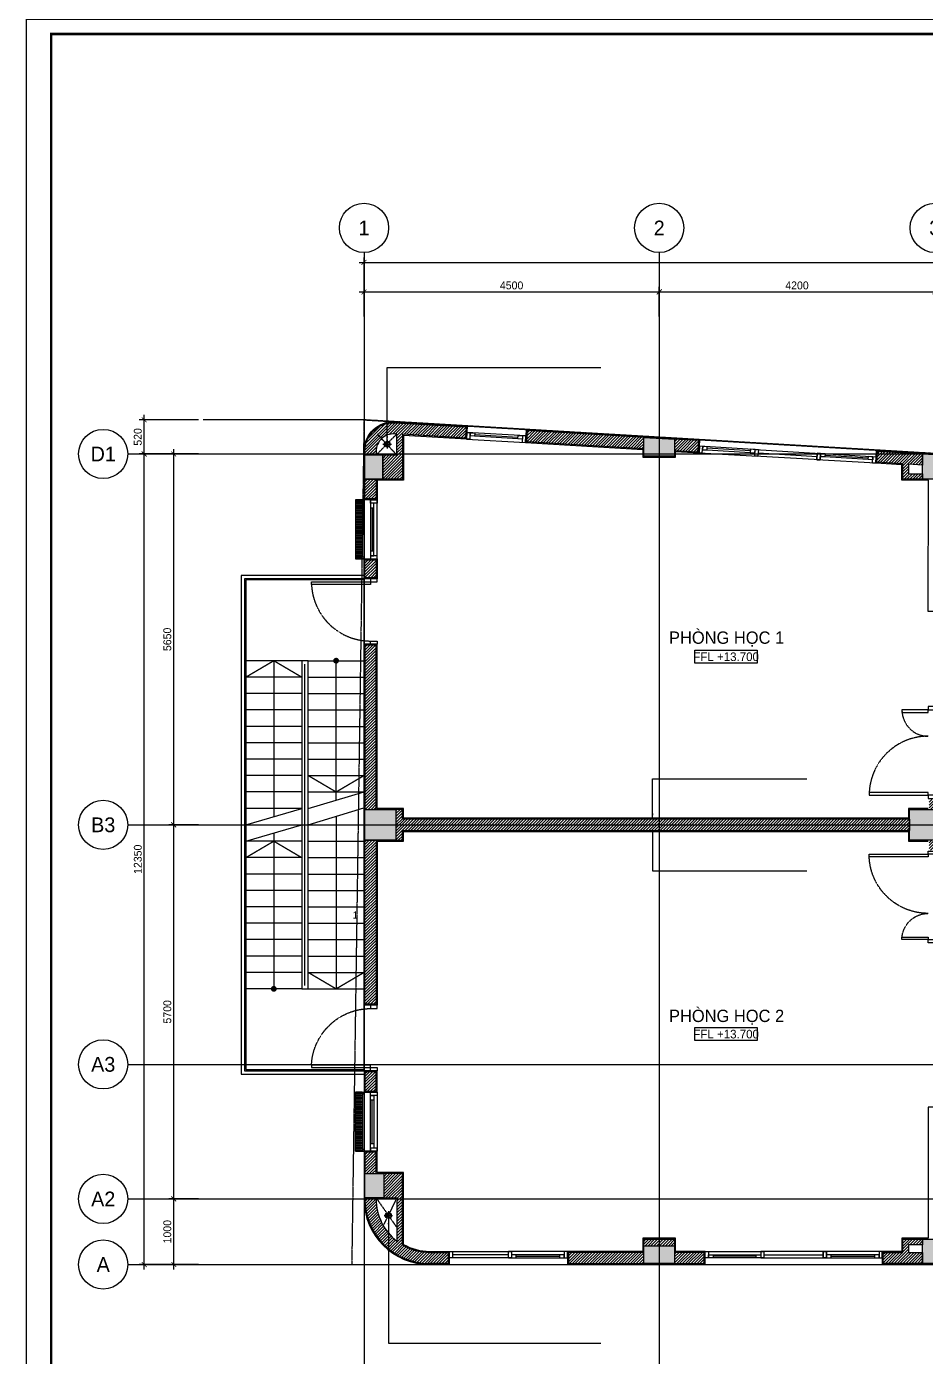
# Model space of a CAD drawing. Header units: inches. Extents: x 1721084 to 1854744, y 225101 to 488646.
# Drawn here: x 1765644 to 1779345, y 236226 to 256488 of the extents above; entities that cross this region are included whole.
import ezdxf
from ezdxf.enums import TextEntityAlignment as Align

# ---------------------------------------------------------------- set-up
doc = ezdxf.new("R2010")
doc.units = ezdxf.units.IN
doc.header["$MEASUREMENT"] = 0
doc.set_wipeout_variables(frame=1)
for name, pattern in [('X-PL-T5$0$X-GRID-TYPICAL$0$CENTER2', [1.125, 0.75, -0.125, 0.125, -0.125]), ('X-PL-T5$0$X-PL-T5$0$DASHEDX2', [1.5, 1, -0.5]), ('X-PL-T5$0$X-PL-T5$0$HIDDEN2', [0.1875, 0.125, -0.0625])]:
    doc.linetypes.add(name, pattern=pattern)
for name, color, linetype in [('A-ANNO-DIM 100', 252, 'Continuous'), ('X-PL-T5$0$A-XREF', 250, 'Continuous'), ('X-PL-T5$0$X-GRID-TYPICAL$0$A-ANNO-DIM 75', 250, 'Continuous'), ('X-PL-T5$0$X-GRID-TYPICAL$0$A-GRID', 250, 'X-PL-T5$0$X-GRID-TYPICAL$0$CENTER2'), ('X-PL-T5$0$X-GRID-TYPICAL$0$A-GRID-SYMB', 250, 'Continuous'), ('X-PL-T5$0$X-PL-T5$0$A-ANNO-RNAM', 250, 'Continuous'), ('X-PL-T5$0$X-PL-T5$0$A-FLOR', 250, 'Continuous'), ('X-PL-T5$0$X-PL-T5$0$A-FLOR-ABOV', 250, 'X-PL-T5$0$X-PL-T5$0$HIDDEN2'), ('X-PL-T5$0$X-PL-T5$0$A-FLOR-DOOR', 250, 'Continuous'), ('X-PL-T5$0$X-PL-T5$0$A-FLOR-DRAN', 250, 'Continuous'), ('X-PL-T5$0$X-PL-T5$0$A-FLOR-HDRL', 250, 'Continuous'), ('X-PL-T5$0$X-PL-T5$0$A-FLOR-PATT', 250, 'Continuous'), ('X-PL-T5$0$X-PL-T5$0$A-FLOR-STRS', 250, 'Continuous'), ('X-PL-T5$0$X-PL-T5$0$A-FLOR-STRS-NOTE', 250, 'Continuous'), ('X-PL-T5$0$X-PL-T5$0$A-FLOR-WALL', 250, 'Continuous'), ('X-PL-T5$0$X-PL-T5$0$A-FLOR-WALL-FNSH', 250, 'Continuous'), ('X-PL-T5$0$X-PL-T5$0$A-FLOR-WALL-PART', 250, 'Continuous'), ('X-PL-T5$0$X-PL-T5$0$A-FLOR-WALL-PATT', 250, 'Continuous'), ('X-PL-T5$0$X-PL-T5$0$A-FLOR-WDW', 250, 'Continuous'), ('X-PL-T5$0$X-PL-T5$0$A-XREF', 250, 'Continuous'), ('X-PL-T5$0$X-PL-T5$0$B- Ranh Lo Gioi', 250, 'X-PL-T5$0$X-PL-T5$0$DASHEDX2'), ('X-PL-T5$0$X-PL-T5$0$I-ANNO-LEVL-PLAN', 250, 'Continuous'), ('X-PL-T5$0$XREF1$0$A-FLOR-COLS-CONC', 6, 'Continuous'), ('X-PL-T5$0$XREF1$0$A-FLOR-PATT', 250, 'Continuous')]:
    doc.layers.add(name, color=color, linetype=linetype)
doc.styles.add('X-PL-T5$0$HDUNGARC', font='vn_vni.shx')
doc.styles.add('X-PL-T5$0$X-GRID-TYPICAL$0$HDUNGARC', font='vn_vni.shx')
doc.styles.add('X-PL-T5$0$X-GRID-TYPICAL$0$SYMBTEXT', font='VAVON_.TTF')
doc.styles.add('X-PL-T5$0$X-PL-T5$0$HDUNGARC', font='vn_vni.shx')
doc.styles.add('X-PL-T5$0$X-PL-T5$0$SYMBTEXT', font='VAVON_.TTF')
doc.dimstyles.new('X-PL-T5$0$DIM-75', dxfattribs={"dimscale": 75, "dimtxt": 2, "dimasz": 1, "dimexe": 1, "dimexo": 1, "dimgap": 0.5, "dimtad": 1, "dimdec": 0, "dimzin": 0, "dimdsep": 46, "dimtxsty": 'X-PL-T5$0$HDUNGARC', "dimblk": 'X-PL-T5$0$_ArchTick', "dimcen": 2, "dimdle": 1, "dimclrd": 256, "dimclre": 9, "dimclrt": 3, "dimadec": 0, "dimazin": 0, "dimtfac": 1, "dimtdec": 0, "dimtix": 1, "dimtmove": 2, "dimatfit": 2, "dimfxl": 1, "dimtolj": 1, "dimtzin": 0, "dimarcsym": 2})
doc.dimstyles.new('X-PL-T5$0$X-GRID-TYPICAL$0$DIM-75', dxfattribs={"dimscale": 75, "dimtxt": 1.6, "dimasz": 1, "dimexe": 1, "dimexo": 1, "dimgap": 0.5, "dimtad": 1, "dimdec": 0, "dimzin": 0, "dimdsep": 46, "dimtxsty": 'X-PL-T5$0$X-GRID-TYPICAL$0$HDUNGARC', "dimblk": 'X-PL-T5$0$X-GRID-TYPICAL$0$_ArchTick', "dimcen": 2, "dimdle": 1, "dimclrd": 256, "dimclre": 9, "dimclrt": 3, "dimadec": 0, "dimazin": 0, "dimtfac": 1, "dimtdec": 0, "dimtix": 1, "dimtmove": 2, "dimatfit": 2, "dimfxl": 1, "dimtolj": 1, "dimtzin": 0, "dimarcsym": 2})

# ---------------------------------------------------------------- blocks, each defined once
blk = doc.blocks.new('X-PL-T5$0$X-PL-T5$0$NM 90')
h = blk.add_hatch()
h.set_pattern_fill('DASH', color=8, scale=400)
h.paths.add_polyline_path([(0, 45, 1), (0, 0)])
h.paths.add_polyline_path([(0, 45), (0, 0), (45, 0, 0.4142136)])
h.paths.add_polyline_path([(45, 0), (0, 0, -1), (0, -45, 0.4142136)])
h = blk.add_hatch()
h.set_pattern_fill('DASH', color=256, scale=400)
h.paths.add_polyline_path([(0, 45, 1), (0, 0)])
h.paths.add_polyline_path([(0, 45), (0, 0), (45, 0, 0.4142136)])
h.paths.add_polyline_path([(45, 0), (0, 0, -1), (0, -45, 0.4142136)])
h = blk.add_hatch()
h.set_pattern_fill('DASH', color=8, scale=400)
h.paths.add_polyline_path([(0, 45, 1), (0, 0)])
h.paths.add_polyline_path([(0, 45), (0, 0), (45, 0, 0.4142136)])
h.paths.add_polyline_path([(45, 0), (0, 0, -1), (0, -45, 0.4142136)])
h = blk.add_hatch(color=8)
h.dxf.hatch_style = 1
h.paths.add_polyline_path([(0, 45, 1), (0, 0)])
h.paths.add_polyline_path([(0, 45), (0, 0), (45, 0, 0.4142136)])
h.paths.add_polyline_path([(45, 0), (0, 0, -1), (0, -45, 0.4142136)])
at = {"color": 8}
for points in [[(65, 0), (-65, 0)], [(0, 65), (0, -65)]]:
    blk.add_lwpolyline(points, dxfattribs=at)
blk.add_circle((0, 0), 45)
for centre, start, end in [((0, 22.5), 90, 270), ((0, -22.5), 270, 90)]:
    blk.add_arc(centre, 22.5, start, end)
blk = doc.blocks.new('X-PL-T5$0$X-GRID-TYPICAL$0$SYMB-GRID')
blk.add_circle((0, 0), 5)
at = {"color": 2, "style": 'X-PL-T5$0$X-GRID-TYPICAL$0$SYMBTEXT', "flags": 4}
blk.add_attdef('NUM', text='', height=3, dxfattribs=at).set_placement((0, 0), align=Align.MIDDLE)
blk = doc.blocks.new('X-PL-T5$0$X-GRID-TYPICAL$0$_ArchTick')
at = {"color": 0, "linetype": 'ByBlock', "const_width": 0.15}
blk.add_lwpolyline([(-0.5, -0.48), (0.5, 0.52)], dxfattribs=at)
blk = doc.blocks.new('*D537')
at = {"layer": 'Defpoints', "color": 0, "transparency": 16777216}
for p in [(-2900, 0), (-2450, 0), (-2450, -1000)]:
    blk.add_point(p, dxfattribs=at)
at = {"layer": 'X-PL-T5$0$X-GRID-TYPICAL$0$A-ANNO-DIM 75', "color": 9, "lineweight": -2, "transparency": 16777216}
for p, q in [((-2525, 0), (-2975, 0)), ((-2525, -1000), (-2975, -1000))]:
    blk.add_line(p, q, dxfattribs=at)
at = {"layer": 'X-PL-T5$0$X-GRID-TYPICAL$0$A-ANNO-DIM 75', "lineweight": -2, "transparency": 16777216}
blk.add_line((-2900, -1075), (-2900, 75), dxfattribs=at)
at = {"layer": 'X-PL-T5$0$X-GRID-TYPICAL$0$A-ANNO-DIM 75', "lineweight": -2, "transparency": 16777216, "xscale": 75, "yscale": 75, "zscale": 75}
for p, rotation in [((-2900, 0), 90), ((-2900, -1000), 270)]:
    blk.add_blockref('X-PL-T5$0$X-GRID-TYPICAL$0$_ArchTick', p, dxfattribs=dict(at, rotation=rotation))
at = {"layer": 'X-PL-T5$0$X-GRID-TYPICAL$0$A-ANNO-DIM 75', "color": 3, "transparency": 16777216, "insert": (-2997.5, -500), "char_height": 120, "attachment_point": 5, "rotation": 90, "style": 'X-PL-T5$0$X-GRID-TYPICAL$0$HDUNGARC'}
blk.add_mtext('\\A1;1000', dxfattribs=at)
blk = doc.blocks.new('*D538')
at = {"layer": 'Defpoints', "color": 0, "transparency": 16777216}
for p in [(-2900, 5700), (-2450, 5700), (-2450, 0)]:
    blk.add_point(p, dxfattribs=at)
at = {"layer": 'X-PL-T5$0$X-GRID-TYPICAL$0$A-ANNO-DIM 75', "color": 9, "lineweight": -2, "transparency": 16777216}
for p, q in [((-2525, 5700), (-2975, 5700)), ((-2525, 0), (-2975, 0))]:
    blk.add_line(p, q, dxfattribs=at)
at = {"layer": 'X-PL-T5$0$X-GRID-TYPICAL$0$A-ANNO-DIM 75', "lineweight": -2, "transparency": 16777216}
blk.add_line((-2900, -75), (-2900, 5775), dxfattribs=at)
at = {"layer": 'X-PL-T5$0$X-GRID-TYPICAL$0$A-ANNO-DIM 75', "lineweight": -2, "transparency": 16777216, "xscale": 75, "yscale": 75, "zscale": 75}
for p, rotation in [((-2900, 5700), 90), ((-2900, 0), 270)]:
    blk.add_blockref('X-PL-T5$0$X-GRID-TYPICAL$0$_ArchTick', p, dxfattribs=dict(at, rotation=rotation))
at = {"layer": 'X-PL-T5$0$X-GRID-TYPICAL$0$A-ANNO-DIM 75', "color": 3, "transparency": 16777216, "insert": (-2997.5, 2850), "char_height": 120, "attachment_point": 5, "rotation": 90, "style": 'X-PL-T5$0$X-GRID-TYPICAL$0$HDUNGARC'}
blk.add_mtext('\\A1;5700', dxfattribs=at)
blk = doc.blocks.new('*D539')
at = {"layer": 'Defpoints', "color": 0, "transparency": 16777216}
for p in [(-2900, 11350), (-2450, 11350), (-2450, 5700)]:
    blk.add_point(p, dxfattribs=at)
at = {"layer": 'X-PL-T5$0$X-GRID-TYPICAL$0$A-ANNO-DIM 75', "color": 9, "lineweight": -2, "transparency": 16777216}
for p, q in [((-2525, 11350), (-2975, 11350)), ((-2525, 5700), (-2975, 5700))]:
    blk.add_line(p, q, dxfattribs=at)
at = {"layer": 'X-PL-T5$0$X-GRID-TYPICAL$0$A-ANNO-DIM 75', "lineweight": -2, "transparency": 16777216}
blk.add_line((-2900, 5625), (-2900, 11425), dxfattribs=at)
at = {"layer": 'X-PL-T5$0$X-GRID-TYPICAL$0$A-ANNO-DIM 75', "lineweight": -2, "transparency": 16777216, "xscale": 75, "yscale": 75, "zscale": 75}
for p, rotation in [((-2900, 11350), 90), ((-2900, 5700), 270)]:
    blk.add_blockref('X-PL-T5$0$X-GRID-TYPICAL$0$_ArchTick', p, dxfattribs=dict(at, rotation=rotation))
at = {"layer": 'X-PL-T5$0$X-GRID-TYPICAL$0$A-ANNO-DIM 75', "color": 3, "transparency": 16777216, "insert": (-2997.5, 8525), "char_height": 120, "attachment_point": 5, "rotation": 90, "style": 'X-PL-T5$0$X-GRID-TYPICAL$0$HDUNGARC'}
blk.add_mtext('\\A1;5650', dxfattribs=at)
blk = doc.blocks.new('*D540')
at = {"layer": 'Defpoints', "color": 0, "transparency": 16777216}
for p in [(-3350, 11870), (-2450, 11870), (-2450, 11350)]:
    blk.add_point(p, dxfattribs=at)
at = {"layer": 'X-PL-T5$0$X-GRID-TYPICAL$0$A-ANNO-DIM 75', "color": 9, "lineweight": -2, "transparency": 16777216}
for p, q in [((-2525, 11870), (-3425, 11870)), ((-2525, 11350), (-3425, 11350))]:
    blk.add_line(p, q, dxfattribs=at)
at = {"layer": 'X-PL-T5$0$X-GRID-TYPICAL$0$A-ANNO-DIM 75', "lineweight": -2, "transparency": 16777216}
blk.add_line((-3350, 11275), (-3350, 11945), dxfattribs=at)
at = {"layer": 'X-PL-T5$0$X-GRID-TYPICAL$0$A-ANNO-DIM 75', "lineweight": -2, "transparency": 16777216, "xscale": 75, "yscale": 75, "zscale": 75}
for p, rotation in [((-3350, 11870), 90), ((-3350, 11350), 270)]:
    blk.add_blockref('X-PL-T5$0$X-GRID-TYPICAL$0$_ArchTick', p, dxfattribs=dict(at, rotation=rotation))
at = {"layer": 'X-PL-T5$0$X-GRID-TYPICAL$0$A-ANNO-DIM 75', "color": 3, "transparency": 16777216, "insert": (-3448, 11610), "char_height": 120, "attachment_point": 5, "rotation": 90, "style": 'X-PL-T5$0$X-GRID-TYPICAL$0$HDUNGARC'}
blk.add_mtext('\\A1;520', dxfattribs=at)
blk = doc.blocks.new('*D541')
at = {"layer": 'Defpoints', "color": 0, "transparency": 16777216}
for p in [(-3350, 11350), (-2450, 11350), (-2450, -1000)]:
    blk.add_point(p, dxfattribs=at)
at = {"layer": 'X-PL-T5$0$X-GRID-TYPICAL$0$A-ANNO-DIM 75', "color": 9, "lineweight": -2, "transparency": 16777216}
for p, q in [((-2525, 11350), (-3425, 11350)), ((-2525, -1000), (-3425, -1000))]:
    blk.add_line(p, q, dxfattribs=at)
at = {"layer": 'X-PL-T5$0$X-GRID-TYPICAL$0$A-ANNO-DIM 75', "lineweight": -2, "transparency": 16777216}
blk.add_line((-3350, -1075), (-3350, 11425), dxfattribs=at)
at = {"layer": 'X-PL-T5$0$X-GRID-TYPICAL$0$A-ANNO-DIM 75', "lineweight": -2, "transparency": 16777216, "xscale": 75, "yscale": 75, "zscale": 75}
for p, rotation in [((-3350, 11350), 90), ((-3350, -1000), 270)]:
    blk.add_blockref('X-PL-T5$0$X-GRID-TYPICAL$0$_ArchTick', p, dxfattribs=dict(at, rotation=rotation))
at = {"layer": 'X-PL-T5$0$X-GRID-TYPICAL$0$A-ANNO-DIM 75', "color": 3, "transparency": 16777216, "insert": (-3447.5, 5175), "char_height": 120, "attachment_point": 5, "rotation": 90, "style": 'X-PL-T5$0$X-GRID-TYPICAL$0$HDUNGARC'}
blk.add_mtext('\\A1;12350', dxfattribs=at)
blk = doc.blocks.new('*D526')
at = {"layer": 'Defpoints', "color": 0, "transparency": 16777216}
for p in [(4500, 13820), (0, 13370), (4500, 13370)]:
    blk.add_point(p, dxfattribs=at)
at = {"layer": 'X-PL-T5$0$X-GRID-TYPICAL$0$A-ANNO-DIM 75', "lineweight": -2, "transparency": 16777216}
blk.add_line((-75, 13820), (4575, 13820), dxfattribs=at)
at = {"layer": 'X-PL-T5$0$X-GRID-TYPICAL$0$A-ANNO-DIM 75', "color": 9, "lineweight": -2, "transparency": 16777216}
for p, q in [((0, 13445), (0, 13895)), ((4500, 13445), (4500, 13895))]:
    blk.add_line(p, q, dxfattribs=at)
at = {"layer": 'X-PL-T5$0$X-GRID-TYPICAL$0$A-ANNO-DIM 75', "lineweight": -2, "transparency": 16777216, "xscale": 75, "yscale": 75, "zscale": 75, "rotation": 180}
blk.add_blockref('X-PL-T5$0$X-GRID-TYPICAL$0$_ArchTick', (0, 13820), dxfattribs=at)
at = {"layer": 'X-PL-T5$0$X-GRID-TYPICAL$0$A-ANNO-DIM 75', "lineweight": -2, "transparency": 16777216, "xscale": 75, "yscale": 75, "zscale": 75}
blk.add_blockref('X-PL-T5$0$X-GRID-TYPICAL$0$_ArchTick', (4500, 13820), dxfattribs=at)
at = {"layer": 'X-PL-T5$0$X-GRID-TYPICAL$0$A-ANNO-DIM 75', "color": 3, "transparency": 16777216, "insert": (2250, 13918), "char_height": 120, "attachment_point": 5, "style": 'X-PL-T5$0$X-GRID-TYPICAL$0$HDUNGARC'}
blk.add_mtext('\\A1;4500', dxfattribs=at)
blk = doc.blocks.new('*D546')
at = {"layer": 'Defpoints', "color": 0, "transparency": 16777216}
for p in [(8700, 13820), (4500, 13370), (8700, 13370)]:
    blk.add_point(p, dxfattribs=at)
at = {"layer": 'X-PL-T5$0$X-GRID-TYPICAL$0$A-ANNO-DIM 75', "lineweight": -2, "transparency": 16777216}
blk.add_line((4425, 13820), (8775, 13820), dxfattribs=at)
at = {"layer": 'X-PL-T5$0$X-GRID-TYPICAL$0$A-ANNO-DIM 75', "color": 9, "lineweight": -2, "transparency": 16777216}
for p, q in [((4500, 13445), (4500, 13895)), ((8700, 13445), (8700, 13895))]:
    blk.add_line(p, q, dxfattribs=at)
at = {"layer": 'X-PL-T5$0$X-GRID-TYPICAL$0$A-ANNO-DIM 75', "lineweight": -2, "transparency": 16777216, "xscale": 75, "yscale": 75, "zscale": 75, "rotation": 180}
blk.add_blockref('X-PL-T5$0$X-GRID-TYPICAL$0$_ArchTick', (4500, 13820), dxfattribs=at)
at = {"layer": 'X-PL-T5$0$X-GRID-TYPICAL$0$A-ANNO-DIM 75', "lineweight": -2, "transparency": 16777216, "xscale": 75, "yscale": 75, "zscale": 75}
blk.add_blockref('X-PL-T5$0$X-GRID-TYPICAL$0$_ArchTick', (8700, 13820), dxfattribs=at)
at = {"layer": 'X-PL-T5$0$X-GRID-TYPICAL$0$A-ANNO-DIM 75', "color": 3, "transparency": 16777216, "insert": (6600, 13918), "char_height": 120, "attachment_point": 5, "style": 'X-PL-T5$0$X-GRID-TYPICAL$0$HDUNGARC'}
blk.add_mtext('\\A1;4200', dxfattribs=at)
blk = doc.blocks.new('*D525')
at = {"layer": 'Defpoints', "color": 0, "transparency": 16777216}
for p in [(25600, 14270), (0, 13370), (25600, 13370)]:
    blk.add_point(p, dxfattribs=at)
at = {"layer": 'X-PL-T5$0$X-GRID-TYPICAL$0$A-ANNO-DIM 75', "lineweight": -2, "transparency": 16777216}
blk.add_line((-75, 14270), (25675, 14270), dxfattribs=at)
at = {"layer": 'X-PL-T5$0$X-GRID-TYPICAL$0$A-ANNO-DIM 75', "color": 9, "lineweight": -2, "transparency": 16777216}
for p, q in [((0, 13445), (0, 14345)), ((25600, 13445), (25600, 14345))]:
    blk.add_line(p, q, dxfattribs=at)
at = {"layer": 'X-PL-T5$0$X-GRID-TYPICAL$0$A-ANNO-DIM 75', "lineweight": -2, "transparency": 16777216, "xscale": 75, "yscale": 75, "zscale": 75, "rotation": 180}
blk.add_blockref('X-PL-T5$0$X-GRID-TYPICAL$0$_ArchTick', (0, 14270), dxfattribs=at)
at = {"layer": 'X-PL-T5$0$X-GRID-TYPICAL$0$A-ANNO-DIM 75', "lineweight": -2, "transparency": 16777216, "xscale": 75, "yscale": 75, "zscale": 75}
blk.add_blockref('X-PL-T5$0$X-GRID-TYPICAL$0$_ArchTick', (25600, 14270), dxfattribs=at)
at = {"layer": 'X-PL-T5$0$X-GRID-TYPICAL$0$A-ANNO-DIM 75', "color": 3, "transparency": 16777216, "insert": (12800, 14368), "char_height": 120, "attachment_point": 5, "style": 'X-PL-T5$0$X-GRID-TYPICAL$0$HDUNGARC'}
blk.add_mtext('\\A1;25600', dxfattribs=at)
blk = doc.blocks.new('*U491')
blk.add_lwpolyline([(0, 0), (-40, 0), (-40, 900), (0, 900)], close=True)
at = {"color": 0}
for points in [[(-900, -100), (-950, -100), (-950, 0), (-900, 0)], [(0, -100), (50, -100), (50, 0), (0, 0)]]:
    blk.add_lwpolyline(points, close=True, dxfattribs=at)
at = {"color": 251, "linetype": 'X-PL-T5$0$X-PL-T5$0$DASHEDX2'}
blk.add_arc((2, -1), 902, 92.6448, 179.963, dxfattribs=at)
blk = doc.blocks.new('X-PL-T5$0$X-PL-T5$0$Class door 1400')
for points in [[(50, 1000), (50, 100), (90, 100), (90, 1000)], [(1310, 500), (1310, 100), (1350, 100), (1350, 500)], [(0, 100), (0, 0), (50, 0), (50, 100)], [(1350, 100), (1350, 0), (1400, 0), (1400, 100)]]:
    blk.add_lwpolyline(points, close=True)
at = {"color": 251, "linetype": 'X-PL-T5$0$X-PL-T5$0$DASHEDX2'}
for centre, radius, start, end in [((50, 100), 900, 0, 90), ((1350, 100), 400, 90, 180)]:
    blk.add_arc(centre, radius, start, end, dxfattribs=at)
blk = doc.blocks.new('X-PL-T5$0$X-PL-T5$0$IDEN-ELEV-PLAN')
blk.add_wipeout([(-6.33, -1.33), (-6.33, 1.33), (6.33, 1.33), (6.33, -1.33)])
blk.add_lwpolyline([(-6.33, -1.33), (-6.33, 1.33), (6.33, 1.33), (6.33, -1.33)], close=True)
at = {"color": 2, "style": 'X-PL-T5$0$X-PL-T5$0$SYMBTEXT'}
blk.add_attdef('EL0.000', text='', height=2, dxfattribs=at).set_placement((0, 0), align=Align.MIDDLE)
blk = doc.blocks.new('*U517')
at = {"color": 0, "ltscale": 40}
for p, q in [((-600, 100), (300, 100)), ((300, 0), (-600, 0))]:
    blk.add_line(p, q, dxfattribs=at)
at = {"ltscale": 40}
for p, q in [((-480, 50), (180, 50)), ((180, 25), (-480, 25))]:
    blk.add_line(p, q, dxfattribs=at)
at = {"color": 0, "lineweight": -2}
for points in [[(-600, 100), (-550, 100), (-550, 0), (-600, 0)], [(300, 100), (250, 100), (250, 0), (300, 0)]]:
    blk.add_lwpolyline(points, close=True, dxfattribs=at)
at = {"ltscale": 40}
for points in [[(-550, 50), (-480, 50), (-480, 0), (-550, 0)], [(180, 50), (250, 50), (250, 0), (180, 0)]]:
    blk.add_lwpolyline(points, close=True, dxfattribs=at)
blk = doc.blocks.new('*U497')
for points in [[(0, 0), (50, 0), (50, 100), (0, 100)], [(0, 0), (1000, 0), (1000, 100), (0, 100)], [(950, 0), (1000, 0), (1000, 100), (950, 100)]]:
    blk.add_lwpolyline(points, close=True)
at = {"color": 8}
blk.add_lwpolyline([(50, 50), (950, 50)], dxfattribs=at)
blk = doc.blocks.new('X-PL-T5$0$X-PL-T5$0$S3000')
at = {"layer": 'X-PL-T5$0$X-PL-T5$0$A-FLOR-WDW'}
for name, p in [('*U517', (-2100, -100)), ('*U497', (-1850, -100))]:
    blk.add_blockref(name, p, dxfattribs=at)
at = {"layer": 'X-PL-T5$0$X-PL-T5$0$A-FLOR-WDW', "xscale": -1}
blk.add_blockref('*U517', (-600, -100), dxfattribs=at)
blk = doc.blocks.new('*U507')
at = {"color": 0, "ltscale": 40}
for p, q in [((-600, 100), (300, 100)), ((300, 0), (-600, 0))]:
    blk.add_line(p, q, dxfattribs=at)
at = {"ltscale": 40}
for p, q in [((180, 75), (-480, 75)), ((-480, 50), (180, 50))]:
    blk.add_line(p, q, dxfattribs=at)
at = {"color": 0, "lineweight": -2}
for points in [[(-600, 100), (-550, 100), (-550, 0), (-600, 0)], [(300, 100), (250, 100), (250, 0), (300, 0)]]:
    blk.add_lwpolyline(points, close=True, dxfattribs=at)
at = {"ltscale": 40}
for points in [[(-550, 50), (-480, 50), (-480, 100), (-550, 100)], [(180, 50), (250, 50), (250, 100), (180, 100)]]:
    blk.add_lwpolyline(points, close=True, dxfattribs=at)
blk = doc.blocks.new('X-PL-T5$0$X-PL-T5$0$THANH TH')
at = {"layer": 'X-PL-T5$0$X-PL-T5$0$A-FLOR-HDRL'}
for points in [[(0, -150), (-1870, -150), (-1870, -7750), (0, -7750)], [(0, -200), (-1820, -200), (-1820, -7700), (0, -7700)], [(-900, -6400), (-900, -1500)]]:
    blk.add_lwpolyline(points, dxfattribs=at)
at = {"layer": 'X-PL-T5$0$X-PL-T5$0$A-FLOR-STRS'}
for points in [[(0, -220), (-1800, -220), (-1800, -7680), (0, -7680)], [(0, -7680), (0, -220)], [(-950, -1450), (-1800, -1450)], [(-850, -1450), (-950, -1450), (-950, -6450), (-850, -6450), (-850, -1450)], [(-850, -1450), (0, -1450)], [(-950, -1700), (-1800, -1700)], [(-850, -1700), (0, -1700)], [(-950, -1950), (-1800, -1950)], [(-850, -1950), (0, -1950)], [(-950, -2200), (-1800, -2200)], [(-850, -2200), (0, -2200)], [(-950, -2450), (-1800, -2450)], [(-850, -2450), (0, -2450)], [(-950, -2700), (-1800, -2700)], [(-850, -2700), (0, -2700)], [(-950, -2950), (-1800, -2950)], [(-850, -2950), (0, -2950)], [(-950, -3200), (-1800, -3200)], [(-850, -3200), (0, -3200)], [(-950, -3450), (-1800, -3450)], [(-850, -3450), (0, -3450)], [(-850, -3700), (0, -3450)], [(-950, -3700), (-1800, -3700)], [(-1800, -3950), (-950, -3700)], [(-850, -3950), (-2, -3690)], [(-1800, -4200), (-950, -3950)], [(-850, -3950), (0, -3950)], [(-950, -4200), (-1800, -4200)], [(-850, -4200), (0, -4200)], [(-950, -4450), (-1800, -4450)], [(-850, -4450), (0, -4450)], [(-950, -4700), (-1800, -4700)], [(-850, -4700), (0, -4700)], [(-950, -4950), (-1800, -4950)], [(-850, -4950), (0, -4950)], [(-950, -5200), (-1800, -5200)], [(-850, -5200), (0, -5200)], [(-950, -5450), (-1800, -5450)], [(-850, -5450), (0, -5450)], [(-950, -5700), (-1800, -5700)], [(-850, -5700), (0, -5700)], [(-950, -5950), (-1800, -5950)], [(-850, -5950), (0, -5950)], [(-950, -6200), (-1800, -6200)], [(-850, -6200), (0, -6200)], [(-950, -6450), (-1800, -6450)], [(-850, -6450), (0, -6450)]]:
    blk.add_lwpolyline(points, dxfattribs=at)
at = {"layer": 'X-PL-T5$0$X-PL-T5$0$A-FLOR-STRS-NOTE', "color": 174, "const_width": 45}
for points in [[(-447, -1450, -1), (-403, -1450, -1)], [(-1397, -6450, -1), (-1353, -6450, -1)]]:
    blk.add_lwpolyline(points, format="xyb", close=True, dxfattribs=at)
at = {"layer": 'X-PL-T5$0$X-PL-T5$0$A-FLOR-STRS-NOTE', "color": 174, "ltscale": 400, "const_width": 20}
for points in [[(-1800, -1700), (-1375, -1450), (-950, -1700)], [(-850, -3200), (-425, -3450), (0, -3200)], [(-1800, -4450), (-1375, -4200), (-950, -4450)], [(-850, -6200), (-425, -6450), (0, -6200)]]:
    blk.add_lwpolyline(points, dxfattribs=at)
at = {"layer": 'X-PL-T5$0$X-PL-T5$0$A-FLOR-STRS-NOTE'}
for points in [[(-1375, -1450), (-1375, -3825)], [(-425, -3575), (-425, -1450)], [(-425, -3820), (-425, -6450)], [(-1375, -4075), (-1375, -6450)]]:
    blk.add_lwpolyline(points, dxfattribs=at)
at = {"layer": 'X-PL-T5$0$X-PL-T5$0$A-FLOR-STRS', "color": 250, "linetype": 'X-PL-T5$0$X-PL-T5$0$DASHEDX2', "insert": (-132, -5324), "char_height": 110, "attachment_point": 5, "style": 'X-PL-T5$0$X-PL-T5$0$HDUNGARC'}
blk.add_mtext('1', dxfattribs=at)
blk = doc.blocks.new('X-PL-T5$0$XREF1')
at = {"layer": 'X-PL-T5$0$XREF1$0$A-FLOR-PATT'}
h = blk.add_hatch(dxfattribs=at)
h.set_pattern_fill('!BTCT', color=250, scale=20, pattern_type=2)
h.set_pattern_definition([(50, (0, 0), (143.45204, -12.55043), [15, -165]), (355, (0, 0), (-27.7503, 150.4384), [12, -132]), (100.4514, (11.95, -1.05), (115.7019, 137.8879), [12.74804, -140.2284]), (46.1842, (0, 40), (213.4482, -33.1038), [22.5, -247.5]), (96.6356, (17.79, 37.24), (186.9325, 194.8236), [19.122, -210.3426]), (351.1842, (0, 40), (186.9324, 194.8237), [18, -198]), (21, (20, 30), (119.3814, -80.5238), [15, -165]), (326, (20, 30), (48.6631, 145.03), [12, -132]), (71.4514, (29.95, 23.29), (168.0445, 64.5061), [12.74804, -140.2284]), (37.5, (0, 0), (2.43197, 66.57877), [0, -130.4, 0, -134, 0, -132.5]), (7.5, (0, 0), (52.6139, 78.88234), [0, -76.4, 0, -127.4, 0, -50.5]), (327.5, (-44.6, 0), (106.76449, -4.51097), [0, -50, 0, -156, 0, -207]), (317.5, (-64.6, 0), (116.63723, 20.021), [0, -65, 0, -103.6, 0, -147]), (45, (0, 0), (-60.10408, 60.10408), []), (45, (0, 24.5), (-60.10408, 60.10408), [])])
h.paths.add_polyline_path([(20685, 3915), (20685, 4285), (20415, 4285), (20415, 3915)])
h.paths.add_polyline_path([(19915, 685), (19915, 375), (20685, 375), (20685, 685)])
h.paths.add_polyline_path([(15485, -985), (15485, -715), (14815, -715), (14815, -985)])
h.paths.add_polyline_path([(15385, 4285), (15015, 4285), (15015, 3915), (15385, 3915)])
h.paths.add_polyline_path([(8785, 5465), (8785, 5935), (8315, 5935), (8315, 5465)])
h.paths.add_polyline_path([(300, 385), (15, 385), (15, 15), (300, 15)])
h.paths.add_polyline_path([(4265, -985), (4735, -985), (4735, -715), (4265, -715)])
h.paths.add_polyline_path([(8515, -985), (8785, -985), (8785, -615), (8515, -615)])
h.paths.add_polyline_path([(15, 5465), (485, 5465), (485, 5935), (15, 5935)])
h.paths.add_polyline_path([(285, 11335), (15, 11335), (15, 10965), (285, 10965)])
h.paths.add_polyline_path([(8785, 11337), (8515, 11352), (8515, 10965), (8785, 10965)])
h.paths.add_polyline_path([(4735, 11576), (4265, 11603), (4265, 11315), (4735, 11315)])
h.paths.add_polyline_path([(20685, 10634), (20415, 10650), (20415, 10215), (20685, 10215)])
h.paths.add_polyline_path([(15485, 10941), (15015, 10969), (15015, 10665), (15485, 10665)])
h.paths.add_polyline_path([(25585, 10345), (25415, 10355), (25415, 10060), (25585, 10060)])
at = {"layer": 'X-PL-T5$0$XREF1$0$A-FLOR-COLS-CONC'}
for points in [[(4735, 11576), (4735, 11315), (4265, 11315), (4265, 11603)], [(8785, 11337), (8785, 10965), (8515, 10965), (8515, 11352)], [(15, 11335), (285, 11335), (285, 10965), (15, 10965)], [(15, 5935), (485, 5935), (485, 5465), (15, 5465)], [(8315, 5935), (8785, 5935), (8785, 5465), (8315, 5465)], [(15, 385), (300, 385), (300, 15), (15, 15)], [(8515, -615), (8785, -615), (8785, -985), (8515, -985)]]:
    blk.add_lwpolyline(points, close=True, dxfattribs=at)
blk.add_lwpolyline([(4735, -715), (4735, -985), (4265, -985), (4265, -715), (4735, -715), (4735, -715)], dxfattribs=at)
blk = doc.blocks.new('X-PL-T5$0$X-PL-T5$0$X-A-PL-GENL-2ND FLOOR$0$pl-louver 1')
at = {"layer": 'X-PL-T5$0$X-PL-T5$0$A-FLOR-WALL-PATT'}
h = blk.add_hatch(dxfattribs=at)
h.set_pattern_fill('BRASS', color=256, scale=5)
h.set_pattern_definition([(0, (0, 0), (0, 31.75), []), (0, (0, 15.875), (0, 31.75), [15.875, -7.9375])])
h.paths.add_polyline_path([(-2, -30), (-898, -30), (-898, -130), (-2, -130)])
for points in [[(-870, -2), (-898, -2), (-898, -30), (-900, -30), (-900, 0), (-870, 0)], [(-30, -2), (-2, -2), (-2, -30), (0, -30), (0, 0), (-30, 0)], [(-898, -130), (-2, -130), (-2, -30), (-898, -30)]]:
    blk.add_lwpolyline(points, close=True)
for points in [[(-900, -30), (-900, -130), (-898, -130), (-898, -30)], [(-30, 0), (-870, 0)], [(-870, -2), (-870, -30)], [(-30, -2), (-30, -30)], [(0, -30), (0, -130), (-2, -130), (-2, -30)]]:
    blk.add_lwpolyline(points)
blk = doc.blocks.new('*U509')
for points in [[(0, 0), (50, 0), (50, 100), (0, 100)], [(0, 0), (950, 0), (950, 100), (0, 100)], [(900, 0), (950, 0), (950, 100), (900, 100)]]:
    blk.add_lwpolyline(points, close=True)
at = {"color": 8}
blk.add_lwpolyline([(50, 50), (900, 50)], dxfattribs=at)
blk = doc.blocks.new('X-PL-T5$0$_ArchTick')
at = {"color": 0, "linetype": 'ByBlock', "const_width": 0.15}
blk.add_lwpolyline([(-0.5, -0.48), (0.5, 0.52)], dxfattribs=at)
blk = doc.blocks.new('I.A.M TITLEBLOCK - A2 -H')
at = {"const_width": 0.5}
blk.add_lwpolyline([(5, 3), (592, 3), (590, 417), (5, 417)], close=True, dxfattribs=at)
at = {"layer": 'Defpoints'}
blk.add_lwpolyline([(0, 420), (594, 420), (594, 0), (0, 0)], close=True, dxfattribs=at)
blk = doc.blocks.new('X-PL-T5$0$X-GRID-TYPICAL')
at = {"layer": 'X-PL-T5$0$X-GRID-TYPICAL$0$A-GRID', "ltscale": 8}
for p, q in [((0, 14420), (0, -3650)), ((4500, 14420), (4500, -3650)), ((-3600, 5700), (9300, 5700)), ((-3600, 2050), (15600, 2050)), ((-3600, 0), (15600, 0)), ((-3600, -1000), (30944.3, -1000))]:
    blk.add_line(p, q, dxfattribs=at)
for points in [[(0, 11870), (-2450, 11870)], [(0, 11870), (27300, 10259)], [(-3600, 11350), (9300, 11350)]]:
    blk.add_lwpolyline(points, dxfattribs=at)
at = {"layer": 'X-PL-T5$0$X-GRID-TYPICAL$0$A-GRID-SYMB'}
ref = blk.add_blockref('X-PL-T5$0$X-GRID-TYPICAL$0$SYMB-GRID', (0, 14795), dxfattribs=dict(at, xscale=75, yscale=75, zscale=75))
ref.add_attrib('NUM', '1', dxfattribs={"layer": '0', "color": 2, "height": 225, "style": 'X-PL-T5$0$X-GRID-TYPICAL$0$SYMBTEXT'}).set_placement((0, 14795), align=Align.MIDDLE)
ref = blk.add_blockref('X-PL-T5$0$X-GRID-TYPICAL$0$SYMB-GRID', (4500, 14795), dxfattribs=dict(at, xscale=75, yscale=75, zscale=75))
ref.add_attrib('NUM', '2', dxfattribs={"layer": '0', "color": 2, "height": 225, "style": 'X-PL-T5$0$X-GRID-TYPICAL$0$SYMBTEXT'}).set_placement((4500, 14795), align=Align.MIDDLE)
ref = blk.add_blockref('X-PL-T5$0$X-GRID-TYPICAL$0$SYMB-GRID', (8700, 14795), dxfattribs=dict(at, xscale=75, yscale=75, zscale=75))
ref.add_attrib('NUM', '3', dxfattribs={"layer": '0', "color": 2, "height": 225, "style": 'X-PL-T5$0$X-GRID-TYPICAL$0$SYMBTEXT'}).set_placement((8700, 14795), align=Align.MIDDLE)
ref = blk.add_blockref('X-PL-T5$0$X-GRID-TYPICAL$0$SYMB-GRID', (-3975, 11350), dxfattribs=dict(at, xscale=75, yscale=75, zscale=75))
ref.add_attrib('NUM', 'D1', dxfattribs={"layer": '0', "color": 2, "height": 225, "style": 'X-PL-T5$0$X-GRID-TYPICAL$0$SYMBTEXT'}).set_placement((-3975, 11350), align=Align.MIDDLE)
ref = blk.add_blockref('X-PL-T5$0$X-GRID-TYPICAL$0$SYMB-GRID', (-3975, 5700), dxfattribs=dict(at, xscale=75, yscale=75, zscale=75))
ref.add_attrib('NUM', 'B3', dxfattribs={"layer": '0', "color": 2, "height": 225, "style": 'X-PL-T5$0$X-GRID-TYPICAL$0$SYMBTEXT'}).set_placement((-3975, 5700), align=Align.MIDDLE)
ref = blk.add_blockref('X-PL-T5$0$X-GRID-TYPICAL$0$SYMB-GRID', (-3975, 2050), dxfattribs=dict(at, xscale=75, yscale=75, zscale=75))
ref.add_attrib('NUM', 'A3', dxfattribs={"layer": '0', "color": 2, "height": 225, "style": 'X-PL-T5$0$X-GRID-TYPICAL$0$SYMBTEXT'}).set_placement((-3975, 2050), align=Align.MIDDLE)
ref = blk.add_blockref('X-PL-T5$0$X-GRID-TYPICAL$0$SYMB-GRID', (-3975, 0), dxfattribs=dict(at, xscale=75, yscale=75, zscale=75))
ref.add_attrib('NUM', 'A2', dxfattribs={"layer": '0', "color": 2, "height": 225, "style": 'X-PL-T5$0$X-GRID-TYPICAL$0$SYMBTEXT'}).set_placement((-3975, 0), align=Align.MIDDLE)
ref = blk.add_blockref('X-PL-T5$0$X-GRID-TYPICAL$0$SYMB-GRID', (-3975, -1000), dxfattribs=dict(at, xscale=75, yscale=75, zscale=75))
ref.add_attrib('NUM', 'A', dxfattribs={"layer": '0', "color": 2, "height": 225, "style": 'X-PL-T5$0$X-GRID-TYPICAL$0$SYMBTEXT'}).set_placement((-3975, -1000), align=Align.MIDDLE)
at = {"layer": 'X-PL-T5$0$X-GRID-TYPICAL$0$A-ANNO-DIM 75'}
for base, p1, p2, picture, middle in [((25600, 14270), (0, 13370), (25600, 13370), '*D525', (12800, 14367.5)), ((4500, 13820), (0, 13370), (4500, 13370), '*D526', (2250, 13917.5)), ((8700, 13820), (4500, 13370), (8700, 13370), '*D546', (6600, 13917.5))]:
    dim = blk.add_linear_dim(base=base, p1=p1, p2=p2, dimstyle='X-PL-T5$0$X-GRID-TYPICAL$0$DIM-75', dxfattribs=at)
    dim.commit()
    dim.dimension.update_dxf_attribs({"geometry": picture, "text_midpoint": middle})
for base, p1, p2, picture, middle in [((-3350, 11870), (-2450, 11350), (-2450, 11870), '*D540', (-3447.5, 11610)), ((-3350, 11350), (-2450, -1000), (-2450, 11350), '*D541', (-3447.5, 5175)), ((-2900, 11350), (-2450, 5700), (-2450, 11350), '*D539', (-2997.5, 8525)), ((-2900, 5700), (-2450, 0), (-2450, 5700), '*D538', (-2997.5, 2850)), ((-2900, 0), (-2450, -1000), (-2450, 0), '*D537', (-2997.5, -500))]:
    dim = blk.add_linear_dim(base=base, p1=p1, p2=p2, angle=90, dimstyle='X-PL-T5$0$X-GRID-TYPICAL$0$DIM-75', dxfattribs=at)
    dim.commit()
    dim.dimension.update_dxf_attribs({"geometry": picture, "text_midpoint": middle})
blk = doc.blocks.new('X-PL-T5$0$X-PL-T5')
at = {"layer": 'X-PL-T5$0$X-PL-T5$0$A-FLOR-PATT'}
h = blk.add_hatch(dxfattribs=at)
h.set_pattern_fill('ANSI31', color=250, scale=250)
h.paths.add_polyline_path([(1559, 11762), (476, 11826, 0.431585), (15, 11392), (15, 11335), (185, 11335), (185, 11392, -0.431585), (466, 11656), (500, 11654), (500, 11335), (285, 11335), (285, 10965), (585, 10965), (585, 11650), (1549, 11593)])
h = blk.add_hatch(dxfattribs=at)
h.set_pattern_fill('ANSI31', color=250, scale=250)
h.paths.add_polyline_path([(4265, 11603), (4265, 11603), (2488, 11709), (2477, 11538), (4265, 11432)])
h.paths.add_polyline_path([(5103, 11554), (4735, 11576), (4735, 11405), (5093, 11384)])
h.paths.add_polyline_path([(8515, 11352), (7828, 11393), (7818, 11223), (8215, 11199), (8215, 10965), (8515, 10965), (8515, 11050), (8300, 11050), (8300, 11194), (8515, 11181)])
h = blk.add_hatch(dxfattribs=at)
h.set_pattern_fill('ANSI31', color=250, scale=250)
h.paths.add_polyline_path([(185, 8435), (15, 8435), (15, 5935), (185, 5935)])
h.paths.add_polyline_path([(15, 10665), (185, 10665), (185, 10965), (15, 10965)])
h.paths.add_polyline_path([(185, 9735), (15, 9735), (15, 9465), (185, 9465)])
h = blk.add_hatch(dxfattribs=at)
h.set_pattern_fill('ANSI31', color=250, scale=250)
h.paths.add_polyline_path([(585, 5785), (585, 5935), (485, 5935), (485, 5465), (585, 5465), (585, 5615), (8315, 5615), (8315, 5785)])
h.paths.add_polyline_path([(8615, 6085), (8615, 5935), (8785, 5935), (8785, 6085)])
h.paths.add_polyline_path([(8615, 5465), (8615, 5315), (8785, 5315), (8785, 5465)])
h = blk.add_hatch(dxfattribs=at)
h.set_pattern_fill('ANSI31', color=250, scale=250)
h.paths.add_polyline_path([(185, 5465), (15, 5465), (15, 2965), (185, 2965)])
h.paths.add_polyline_path([(15, 1640), (185, 1640), (185, 1935), (15, 1935)])
h.paths.add_polyline_path([(185, 710), (15, 710), (15, 385), (185, 385)])
h = blk.add_hatch(dxfattribs=at)
h.set_pattern_fill('ANSI31', color=250, scale=250)
h.paths.add_polyline_path([(585, 385), (300, 385), (300, 15), (500, 15), (500, -644, -0.231591), (185, 0), (185, 15), (15, 15), (15, 0, 0.414214), (1000, -985), (1285, -985), (1285, -815), (1000, -815, -0.134364), (585, -701)])
h = blk.add_hatch(dxfattribs=at)
h.set_pattern_fill('ANSI31', color=250, scale=250)
h.paths.add_polyline_path([(4735, -815), (4735, -985), (5185, -985), (5185, -815)])
h.paths.add_polyline_path([(4265, -985), (4265, -815), (3115, -815), (3115, -985)])
h.paths.add_polyline_path([(7915, -815), (7915, -985), (8515, -985), (8515, -815), (8300, -815), (8300, -700), (8515, -700), (8515, -615), (8215, -615), (8215, -815)])
h = blk.add_hatch(dxfattribs=at)
h.set_pattern_fill('ANSI31', color=250, scale=250)
h.paths.add_polyline_path([(4735, -615), (4265, -615), (4265, -715), (4735, -715)])
at = {"layer": 'Defpoints', "color": 5}
blk.add_lwpolyline([(34318, -12850), (-4757, -12850), (-4757, 17750), (34318, 17750)], close=True, dxfattribs=at)
at = {"layer": 'X-PL-T5$0$X-PL-T5$0$A-FLOR'}
for p, q in [((0, 5935), (0, 7450)), ((0, 5465), (0, 3950))]:
    blk.add_line(p, q, dxfattribs=at)
for points in [[(0, 8450), (0, 9450)], [(0, 2950), (0, 1950)], [(300, 15), (500, 15)]]:
    blk.add_lwpolyline(points, dxfattribs=at)
at = {"layer": 'X-PL-T5$0$X-PL-T5$0$A-FLOR-ABOV', "ltscale": 10}
for points in [[(500, 11654), (185, 11335)], [(200, 11657), (500, 11335)], [(185, 15), (500, -436)], [(500, 15), (301, -390)]]:
    blk.add_lwpolyline(points, dxfattribs=at)
at = {"layer": 'X-PL-T5$0$X-PL-T5$0$A-FLOR-WALL'}
blk.add_lwpolyline([(500, 11654), (466, 11656, 0.431585), (185, 11392), (185, 11335), (15, 11335), (15, 11392, -0.431585), (476, 11826), (1559, 11762)], format="xyb", dxfattribs=at)
for points in [[(1559, 11762), (1549, 11593), (585, 11650), (585, 10965), (285, 10965), (285, 11335), (500, 11335), (500, 11654)], [(2488, 11709), (2477, 11538), (4265, 11432), (4265, 11603)], [(4265, 11603), (2488, 11709)], [(4735, 11576), (4735, 11405), (5093, 11384), (5103, 11554)], [(5103, 11554), (4735, 11576)], [(7828, 11393), (8515, 11352), (8515, 11181), (8300, 11194), (8300, 11050), (8515, 11050), (8515, 10965), (8215, 10965), (8215, 11199), (7818, 11223), (7828, 11393)], [(8315, 5785), (585, 5785), (585, 5935), (485, 5935), (485, 5465), (585, 5465), (585, 5615), (8315, 5615)], [(8315, 5785), (8315, 5615)], [(15, 385), (185, 385), (185, 710), (15, 710), (15, 385)], [(585, -701), (585, 385), (300, 385), (300, 15), (500, 15), (500, -644)], [(15, 15), (15, 0)], [(185, 15), (185, 0)], [(4265, -715), (4265, -615), (4735, -615), (4735, -715)], [(8515, -985), (7915, -985), (7915, -815), (8215, -815), (8215, -615), (8515, -615), (8515, -700), (8300, -700), (8300, -815), (8515, -815), (8515, -985)], [(1000, -815), (1285, -815), (1285, -985), (1000, -985)]]:
    blk.add_lwpolyline(points, dxfattribs=at)
for points in [[(185, 10665), (15, 10665), (15, 10965), (185, 10965)], [(185, 9735), (185, 9465), (15, 9465), (15, 9735)], [(185, 8435), (15, 8435), (15, 5935), (185, 5935)], [(15, 5465), (185, 5465), (185, 2965), (15, 2965)], [(185, 1640), (185, 1935), (15, 1935), (15, 1640)], [(4265, -985), (4265, -815), (3115, -815), (3115, -985)], [(4735, -985), (5185, -985), (5185, -815), (4735, -815)]]:
    blk.add_lwpolyline(points, close=True, dxfattribs=at)
for radius, start, end in [(985, 180, 270), (815, 180, 232.1572), (815, 239.3893, 270)]:
    blk.add_arc((1000, 0), radius, start, end, dxfattribs=at)
at = {"layer": 'X-PL-T5$0$X-PL-T5$0$A-FLOR-WALL-FNSH'}
blk.add_lwpolyline([(0, 10650), (0, 11393, -0.431585), (477, 11842), (1575, 11777), (1563, 11577), (600, 11634), (600, 10950), (200, 10950), (200, 10650)], format="xyb", close=True, dxfattribs=at)
for points in [[(2473, 11725), (2462, 11524)], [(2462, 11524), (4250, 11418), (4250, 11300), (4750, 11300), (4750, 11389), (5107, 11368), (5119, 11568)], [(5119, 11568), (2473, 11725)], [(8200, 11185), (7802, 11209), (7814, 11409)], [(7814, 11409), (8800, 11351)], [(8800, 10750), (8800, 8950), (8600, 8950), (8602, 10950), (8200, 10950), (8200, 11185)], [(0, 9450), (0, 9750), (200, 9750), (200, 9450), (0, 9450)], [(200, 5950), (200, 8450), (0, 8450), (0, 5935)], [(0, 5935), (0, 5465)], [(8300, 5800), (600, 5800), (600, 5950), (200, 5950)], [(8600, 5950), (8300, 5950), (8300, 5800)], [(200, 5450), (600, 5450), (600, 5600), (8300, 5600)], [(8300, 5600), (8300, 5450), (8600, 5450)], [(200, 5450), (200, 2950), (0, 2950), (0, 5465)], [(9000, -85), (9000, -100), (9100, -100), (9100, 200), (8800, 200), (8800, 1400), (8600, 1400), (8600, -600), (8200, -600), (8200, -800), (7900, -800), (7900, -1000), (9250, -1000), (9250, -800), (9100, -800), (9100, -700), (9000, -700), (9000, -715)], [(600, -693), (600, 400), (200, 400), (200, 725), (0, 725), (0, 0)], [(1000, -800), (1300, -800), (1300, -1000), (1000, -1000)]]:
    blk.add_lwpolyline(points, dxfattribs=at)
for points in [[(0, 1625), (200, 1625), (200, 1950), (0, 1950)], [(4250, -600), (4250, -800), (3100, -800), (3100, -1000), (5200, -1000), (5200, -800), (4750, -800), (4750, -600)]]:
    blk.add_lwpolyline(points, close=True, dxfattribs=at)
for radius, start in [(1000, 180), (800, 240)]:
    blk.add_arc((1000, 0), radius, start, 270, dxfattribs=at)
at = {"layer": 'X-PL-T5$0$X-PL-T5$0$A-FLOR-WALL-PART'}
for points in [[(1575, 11777), (2473, 11724)], [(5119, 11568), (7814, 11409)], [(0, 10650), (0, 9750)], [(0, 725), (0, 1625)], [(1300, -1000), (3100, -1000)], [(5200, -1000), (7900, -1000)]]:
    blk.add_lwpolyline(points, dxfattribs=at)
at = {"layer": 'X-PL-T5$0$X-PL-T5$0$B- Ranh Lo Gioi', "color": 4, "linetype": 'X-PL-T5$0$X-PL-T5$0$DASHEDX2', "ltscale": 5}
for p, q in [((0, 11870), (-187, -998)), ((28859, 10167), (0, 11870)), ((-187, -998), (19507, -998))]:
    blk.add_line(p, q, dxfattribs=at)
blk.add_blockref('X-PL-T5$0$X-GRID-TYPICAL', (0, 0))
at = {"layer": 'X-PL-T5$0$X-PL-T5$0$A-FLOR-DOOR', "rotation": 90}
for name, p in [('*U491', (100, 9400)), ('X-PL-T5$0$X-PL-T5$0$Class door 1400', (8700, 6100))]:
    blk.add_blockref(name, p, dxfattribs=at)
at = {"layer": 'X-PL-T5$0$X-PL-T5$0$A-FLOR-DOOR', "extrusion": (0, 0, -1), "zscale": -1, "rotation": 270}
blk.add_blockref('X-PL-T5$0$X-PL-T5$0$Class door 1400', (-8700, 5300), dxfattribs=at)
at = {"layer": 'X-PL-T5$0$X-PL-T5$0$A-FLOR-DOOR', "xscale": -1, "rotation": 90}
blk.add_blockref('*U491', (100, 2000), dxfattribs=at)
at = {"layer": 'X-PL-T5$0$X-PL-T5$0$A-FLOR-DRAN', "rotation": 90}
for p in [(354, 11499), (371, -253)]:
    blk.add_blockref('X-PL-T5$0$X-PL-T5$0$NM 90', p, dxfattribs=at)
at = {"layer": 'X-PL-T5$0$X-PL-T5$0$A-FLOR-STRS', "color": 3}
blk.add_blockref('X-PL-T5$0$X-PL-T5$0$THANH TH', (0, 9650), dxfattribs=at)
at = {"layer": 'X-PL-T5$0$X-PL-T5$0$A-FLOR-WALL', "xscale": -1, "rotation": 176.6118615163915}
blk.add_blockref('X-PL-T5$0$X-PL-T5$0$S3000', (7802, 11209), dxfattribs=at)
at = {"layer": 'X-PL-T5$0$X-PL-T5$0$A-FLOR-WALL'}
blk.add_blockref('X-PL-T5$0$X-PL-T5$0$S3000', (7900, -800), dxfattribs=at)
at = {"layer": 'X-PL-T5$0$X-PL-T5$0$A-FLOR-WDW', "xscale": -1}
for name, p, rotation in [('*U507', (1863, 11560), 356.6227387597954), ('*U517', (100, 10350), 270), ('X-PL-T5$0$X-PL-T5$0$X-A-PL-GENL-2ND FLOOR$0$pl-louver 1', (0, 1625), 270)]:
    blk.add_blockref(name, p, dxfattribs=dict(at, rotation=rotation))
at = {"layer": 'X-PL-T5$0$X-PL-T5$0$A-FLOR-WDW', "rotation": 270}
for name, p in [('X-PL-T5$0$X-PL-T5$0$X-A-PL-GENL-2ND FLOOR$0$pl-louver 1', (0, 9750)), ('*U517', (100, 1025))]:
    blk.add_blockref(name, p, dxfattribs=at)
at = {"layer": 'X-PL-T5$0$X-PL-T5$0$A-FLOR-WDW', "xscale": -1}
for name, p in [('*U509', (2250, -900)), ('*U517', (2500, -900))]:
    blk.add_blockref(name, p, dxfattribs=at)
at = {"layer": 'X-PL-T5$0$X-PL-T5$0$A-ANNO-RNAM', "char_height": 187.5, "attachment_point": 5, "style": 'X-PL-T5$0$X-PL-T5$0$SYMBTEXT'}
for s, insert, width in [('PHOØNG HOÏC 1', (5527, 8531), 2162.47), ('PHOØNG HOÏC 2', (5527, 2768), 2302.04)]:
    blk.add_mtext(s, dxfattribs=dict(at, insert=insert, width=width))
at = {"layer": 'X-PL-T5$0$X-PL-T5$0$I-ANNO-LEVL-PLAN'}
ref = blk.add_blockref('X-PL-T5$0$X-PL-T5$0$IDEN-ELEV-PLAN', (5520, 8261), dxfattribs=dict(at, xscale=75, yscale=75, zscale=75))
ref.add_attrib('EL 000.00', 'FFL +13.700', dxfattribs={"layer": '0', "height": 131.25, "style": 'X-PL-T5$0$X-PL-T5$0$SYMBTEXT'}).set_placement((5520, 8261), align=Align.MIDDLE)
at = {"layer": 'X-PL-T5$0$X-PL-T5$0$A-XREF'}
blk.add_blockref('X-PL-T5$0$XREF1', (0, 0), dxfattribs=at)
at = {"layer": 'X-PL-T5$0$X-PL-T5$0$I-ANNO-LEVL-PLAN'}
ref = blk.add_blockref('X-PL-T5$0$X-PL-T5$0$IDEN-ELEV-PLAN', (5520, 2511), dxfattribs=dict(at, xscale=75, yscale=75, zscale=75))
ref.add_attrib('EL 000.00', 'FFL +13.700', dxfattribs={"layer": '0', "height": 131.25, "style": 'X-PL-T5$0$X-PL-T5$0$SYMBTEXT'}).set_placement((5520, 2511), align=Align.MIDDLE)
blk = doc.blocks.new('X-PL-T5')
at = {"layer": 'X-PL-T5$0$A-XREF'}
blk.add_blockref('X-PL-T5$0$X-PL-T5', (0, 0), dxfattribs=at)
for points in [[(354, 11544), (354, 12670), (3609, 12670)], [(4400, 5800), (4400, 6400), (6752, 6400)], [(4400, 5600), (4400, 5000), (6752, 5000)], [(372, -315), (372, -2200), (3609, -2200)]]:
    blk.add_leader(points, dimstyle='X-PL-T5$0$DIM-75', override={"dimgap": 0.5, "dimtad": 0}, dxfattribs=at)

msp = doc.modelspace()

# ---------------------------------------------------------------- block references
msp.add_blockref('X-PL-T5', (1770787.6, 238626.4))

# ---------------------------------------------------------------- next in the draw order: block references
at = {"layer": 'A-ANNO-DIM 100', "xscale": 75, "yscale": 75, "zscale": 75}
msp.add_blockref('I.A.M TITLEBLOCK - A2 -H', (1765644.4, 225101), dxfattribs=at)

doc.saveas('drawing.dxf')
